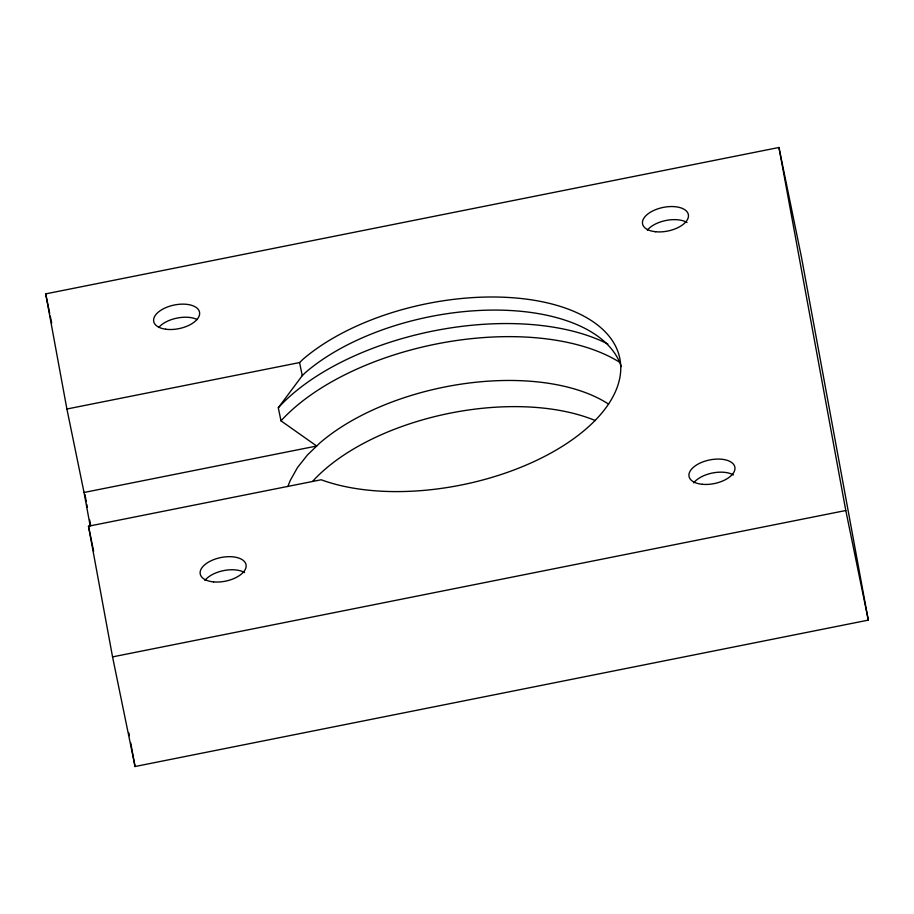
<?xml version="1.0" encoding="UTF-8"?>
<svg xmlns="http://www.w3.org/2000/svg" width="914" height="914" viewBox="0 0 914 914"><rect width="100%" height="100%" fill="white"/><g stroke="black" fill="none" stroke-linecap="round" stroke-linejoin="round"><path stroke-width="1.37" d="M90.2 525.961L84.042 492.475L316.701 446.021L280.986 420.84L278.302 407.758L302.26 375.643L305.584 372.421A179.144 92.268 -11.6 0 1 489.184 310.132A179.144 92.268 -11.6 0 1 621.234 366.605M66.905 409.015L299.575 362.561L302.9 359.339A179.144 92.268 -11.6 0 1 555.952 305.105A179.144 92.268 -11.6 0 1 575.946 437.041A179.144 92.268 -11.6 0 1 321.157 479.759L88.487 526.213L112.559 656.892L135.055 766.515L868.3 620.126L801.441 257.108L778.945 147.485L45.7 293.874L66.905 409.015L84.042 492.475M112.559 656.892L845.793 510.503L778.945 147.485M845.793 510.503L868.3 620.126M299.575 362.561L302.26 375.643M45.7 293.874L49.687 313.308M50.259 316.073L51.687 323.019M88.487 526.213L93.628 551.245M84.979 494.6L86.27 501.615M86.784 504.414L87.31 507.224M89.629 519.837L90.657 525.436M128.863 732.879L129.377 735.679M130.668 742.694L135.055 766.515M312.839 481.118A179.144 92.268 -11.6 0 1 595.334 420.566M287.921 486.568A179.144 92.268 -11.6 0 1 290.389 480.216L297.53 467.488L307.47 454.955L320.037 442.799A179.144 92.268 -11.6 0 1 608.621 404.137M280.986 420.84A202.52 104.299 -11.6 0 1 620 362.481M278.302 407.758A202.52 104.299 -11.6 0 1 607.856 344.018M647.318 230.214A23.364 12.031 -11.6 0 1 687.042 222.525M204.885 580.481A23.364 12.031 -11.6 0 1 244.575 572.564M693.715 482.889A23.364 12.031 -11.6 0 1 733.405 474.96M159.105 327.075A23.364 12.031 -11.6 0 1 197.218 319.557M655.646 231.745A23.364 12.031 -11.6 0 0 688.391 214.79A23.364 12.031 -11.6 0 0 652.322 211.157A23.364 12.031 -11.6 0 0 655.646 231.745M213.568 581.898A23.364 12.031 -11.6 0 0 246.049 564.783A23.364 12.031 -11.6 0 0 209.786 561.402A23.364 12.031 -11.6 0 0 213.568 581.898M702.398 484.306A23.364 12.031 -11.6 0 0 734.879 467.191A23.364 12.031 -11.6 0 0 698.616 463.798A23.364 12.031 -11.6 0 0 702.398 484.306M165.617 329.2A23.364 12.031 -11.6 0 0 199.64 313.091A23.364 12.031 -11.6 0 0 164.623 308.189A23.364 12.031 -11.6 0 0 165.617 329.2"/></g></svg>
